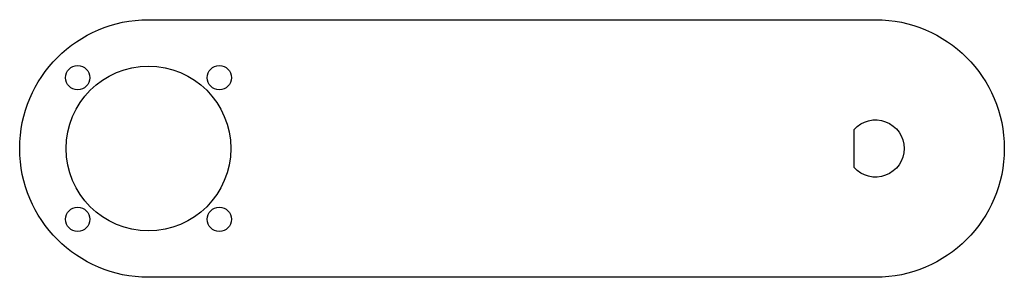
# Model space of a CAD drawing. Header units: inches. Extents: x -4.71 to 0.71, y -0.71 to 0.71.
import ezdxf

# ---------------------------------------------------------------- set-up
doc = ezdxf.new("R2010")
doc.units = ezdxf.units.IN
doc.layers.get('0').update_dxf_attribs({"linetype": 'CONTINUOUS'})

msp = doc.modelspace()

# ---------------------------------------------------------------- linework, layer by layer
for points in [[(0, 0.7087, -1), (0, -0.7087), (-4, -0.7087, -1), (-4, 0.7087)], [(-0.1181, 0.1042, -2.645751), (-0.1181, -0.1042)]]:
    msp.add_lwpolyline(points, format="xyb", close=True)
for centre, radius in [((-4.3897, 0.3897), 0.0669), ((-4, 0), 0.4528), ((-3.6103, 0.3897), 0.0669), ((-4.3897, -0.3897), 0.0669), ((-3.6103, -0.3897), 0.0669)]:
    msp.add_circle(centre, radius)

doc.saveas('drawing.dxf')
